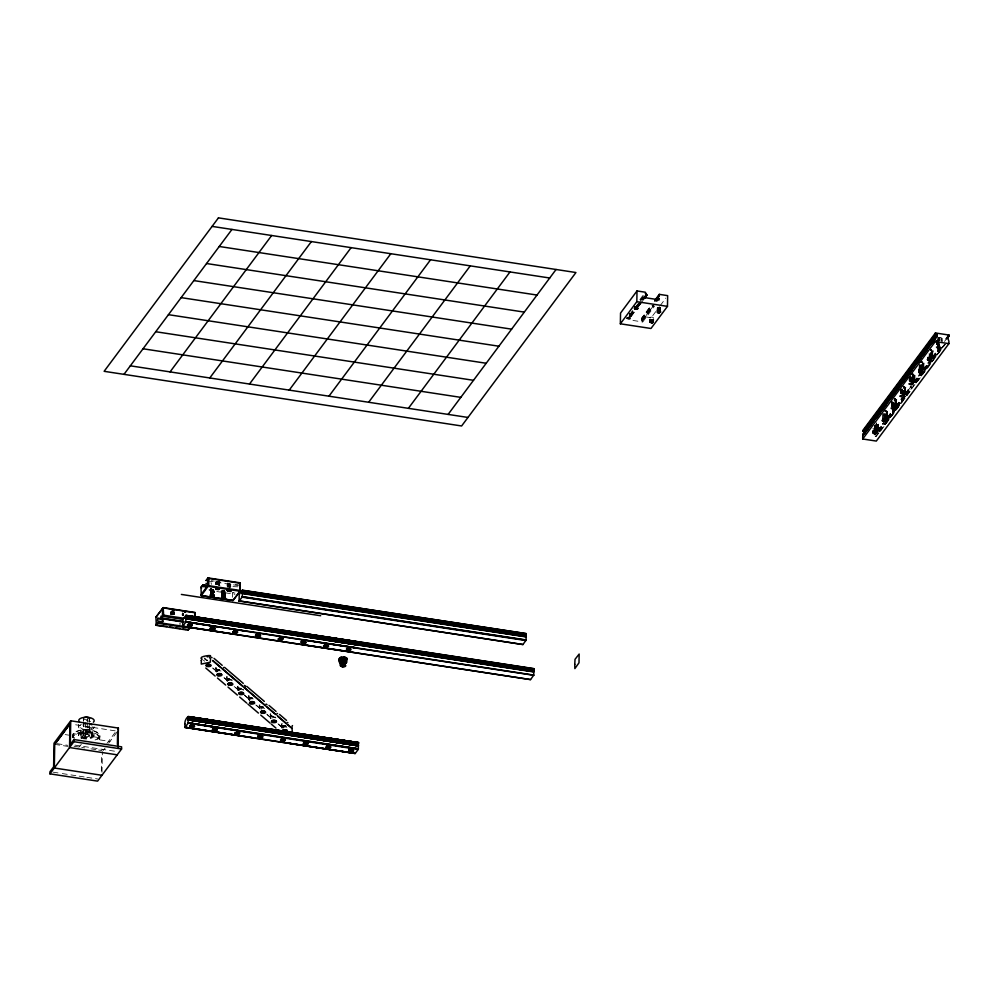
<?xml version="1.0" encoding="UTF-8"?>
<svg xmlns="http://www.w3.org/2000/svg" width="999" height="999" viewBox="0 0 999 999"><rect width="100%" height="100%" fill="white"/><g stroke="black" fill="none" stroke-linecap="round" stroke-linejoin="round"><path stroke-width="0.75" stroke-dasharray="5 3.75" d="M172.028 614.023L170.954 612.737L171.578 613.836L170.891 614.422L174.263 613.773L172.402 612.712L171.129 613.611L174.463 613.985L171.528 613.436L171.029 612.137L174.051 611.95L170.904 613.374L171.666 614.447L170.792 613.623L171.428 612.961L174.463 613.374L170.954 611.863L174.126 613.723L171.84 613.96L170.804 613.211L171.791 612.162L174.475 612.936L171.553 613.436L170.829 614.422M211.563 592.407C208.179 593.281 214.723 591.883 213.961 592.819C214.223 590.846 208.529 591.271 211.313 593.131M218.506 584.777C221.591 583.566 215.722 582.729 215.884 584.303C216.596 582.941 219.98 583.129 219.505 582.23C211.413 584.44 220.679 579.582 219.031 584.74C223.164 587.237 211.8 582.604 218.868 582.867C208.554 582.242 226.423 586.913 217.32 582.217M222.927 595.204L222.028 595.616L225.424 595.392L221.953 593.781L222.527 592.657L224.862 592.619L222.49 592.07L221.84 590.596L224.725 592.045L222.128 593.094L225.25 593.906L224.9 594.867L221.741 595.554L224.975 594.28L224.275 593.394L221.778 594.355L223.813 595.654M228.821 585.676C233.341 585.252 226.86 583.928 227.397 586.475C230.869 588.199 231.181 584.939 227.547 586.625C236.288 585.489 222.415 581.593 228.908 585.614C233.092 584.84 229.146 586.863 227.572 585.339C228.259 582.991 232.967 585.826 229.62 584.677C224.825 583.965 229.458 588.623 230.569 586.201C228.559 585.726 225.374 583.541 229.795 583.553M210.926 593.106L214.098 591.97L213.499 590.909L210.839 590.571L213.124 589.547L210.826 589.535L210.851 591.171L213.786 591.271L210.564 589.797L211.026 588.361A1.511 0.649 1 0 0 211.039 589.023L211.051 588.761M219.493 585.626C220.354 584.84 212.662 581.818 219.555 582.904C209.253 587.087 225.774 581.53 217.47 583.179M224.837 592.769L222.14 592.057L224.85 591.408M228.421 585.364L227.722 584.365L229.87 583.978M173.876 614.385C171.416 612.637 169.168 614.447 173.501 614.21C175.137 613.336 173.888 610.801 174.413 612.574C173.464 613.361 170.991 613.274 170.854 611.825C171.466 612.599 174.288 612.887 173.988 611.888M225.462 593.219C225.861 595.541 219.955 593.756 223.739 593.531C227.322 593.955 223.776 592.257 222.153 593.369C223.988 593.568 226.673 595.104 223.114 594.867C219.905 593.856 227.26 594.005 224.375 593.019C215.472 593.818 232.892 595.454 221.915 594.805C231.331 591.695 214.935 595.254 224.7 591.758M230.332 586.875C232.155 587.837 221.516 584.452 230.869 586.026C229.895 588.498 224.675 584.103 230.819 585.664C221.766 584.727 232.817 588.686 229.583 585.089C226.711 585.913 227.922 582.105 227.385 583.591C226.573 586.001 232.58 584.065 230.032 584.865M171.828 613.361L171.029 614.073L174.051 612.887L171.141 613.411M183.629 614.847C180.632 616.42 184.191 613.286 182.48 615.484C184.39 614.01 180.444 612.662 183.579 614.185M225.387 595.716C217.532 595.629 224.8 588.973 224.763 590.834M210.789 590.322L213.499 589.797L210.489 588.861L211.014 588.324L210.639 590.996L214.061 591.795L212.924 592.794L210.789 591.695L213.574 591.346L213.898 592.32L212.425 592.669L210.489 591.42L213.624 590.334L210.664 590.684L211.8 592.207L214.098 591.308L210.477 589.46L211.139 588.798L210.502 589.348L213.324 589.747M216.571 581.93C214.335 582.617 218.556 582.804 219.168 583.478C214.723 584.777 217.32 580.831 219.243 582.879M72.527 735.164L72.49 737.312A13.699 5.944 1 0 1 88.611 731.98A13.699 5.944 1 0 1 99.226 739.784M73.114 735.189L73.077 737.337A13.112 5.682 1 0 1 90.16 732.442L93.794 727.559M73.689 735.888L73.726 733.741L86.214 735.651L85.764 732.292M78.471 735.739L78.496 734.665M78.609 726.935L78.659 724.362M80.257 735.626L80.407 727.035M83.229 735.539L83.454 722.664M83.479 721.228L83.529 718.368M83.367 735.214L83.591 722.327M83.616 720.903L83.666 718.031M85.552 722.552L85.302 736.862L83.754 738.935M87.313 722.976L87.113 734.427L90.197 730.294L90.16 732.442A13.112 5.682 1 0 1 97.203 741.021M87.338 721.54L87.413 717.257M89.273 723.201L89.048 736.076L98.689 737.562L98.651 739.697L110.002 741.433M89.298 721.765L89.348 718.905M89.186 735.751A2.985 1.286 1 0 0 84.84 734.477A2.985 1.286 1 0 0 84.603 736.713A2.985 1.286 1 0 0 89.186 735.751L89.41 722.864M89.435 721.44L89.485 718.568M92.17 735.676L92.32 727.085M93.943 735.564L93.956 734.49M99.263 738.249L99.301 736.101M99.863 738.273L99.9 736.126M101.336 771.166L101.623 754.919M102.023 772.339L102.385 751.673M171.204 611.888C171.229 615.284 177.672 611.85 171.516 613.886M171.029 612.175C170.542 613.161 177.073 612.25 171.316 612.524C169.992 610.963 171.254 614.672 174.138 613.086M172.015 612.237L171.378 613.186L174.413 614.348M180.095 623.164L179.845 624.163M182.605 614.947L182.879 613.099M210.989 588.436L211.151 590.184L213.636 590.284L210.564 589.76L210.739 590.534L214.123 590.821L210.427 592.657L213.149 592.407L213.749 593.206L210.964 593.144L211.688 592.919M210.689 589.909C209.765 589.323 212.837 592.744 214.061 591.071C212.712 594.455 207.967 588.886 213.574 590.259M213.311 590.958C210.427 589.073 210.402 594.118 213.237 591.346M215.884 671.228L215.934 668.294M218.806 582.567C210.402 581.518 221.865 584.815 219.068 585.651M219.106 585.589C222.09 579.907 210.527 585.252 218.781 583.528M218.444 584.54C219.967 586.038 218.756 584.028 219.143 584.502C218.394 582.667 214.186 581.493 217.133 582.567M222.964 595.367C218.968 593.256 228.334 591.695 222.103 592.919C220.217 594.892 227.497 592.857 224.6 594.155M224.95 591.033C222.203 589.385 220.205 593.893 223.676 594.005C227.784 593.943 220.067 594.08 222.14 595.566C226.049 595.641 226.386 594.005 223.114 594.305C220.492 592.694 222.727 596.915 225.225 595.092C225.137 592.607 220.816 595.354 221.778 595.104C224.388 592.17 226.199 596.578 222.103 594.155C221.441 592.157 227.285 593.98 224.575 594.855M224.588 592.182C216.271 588.873 230.182 593.793 221.84 590.634M225.087 595.529L224.4 595.042M227.347 583.179C232.417 586.388 226.348 583.766 227.847 583.341M226.798 680.569L226.848 677.634M230.207 586.9C224.163 587.15 230.057 585.676 230.02 584.69M232.505 597.252L232.58 592.944L233.791 592.37M237.712 689.922L237.762 686.975M248.639 699.263L248.689 696.315M259.553 708.603L259.603 705.669M270.467 717.944L270.517 715.009M281.381 727.284L281.431 724.35M282.967 728.084L283.379 727.185L286.288 726.573M629.457 316.183L629.42 313.661M629.695 316.221L629.657 313.698M629.807 313.736L629.907 316.271L633.378 311.238M630.057 316.308L630.094 313.811M630.307 316.408L630.232 313.848M630.519 316.521L630.456 313.961M637.237 306.543L637.287 304.046M632.966 320.454L642.744 321.953L642.345 320.429L653.508 305.756M642.694 317.857L641.808 318.107L642.819 317.869L642.844 316.471L651.073 305.419M657.242 311.513L657.354 307.729L659.69 307.442L660.814 308.404M657.33 311.451L657.554 307.617M657.542 311.351L657.729 307.542M657.729 311.276L657.941 307.48M657.941 311.226L658.154 307.43M658.166 311.176L658.391 307.392M658.403 311.151L658.628 307.38M658.641 311.126L658.791 307.367M658.816 311.126L658.965 307.367M659.14 311.139L659.128 307.367M659.39 311.164L659.29 307.38M659.552 311.188L659.54 307.417M659.777 311.226L659.69 307.442M659.989 311.288L659.914 307.492M660.177 311.363L660.114 307.555M660.401 311.476L660.302 307.63M660.539 311.563L660.514 307.742M874.387 429.945L874.312 425.636M874.537 429.957L874.612 425.661M874.699 429.97L874.774 425.674M875.012 429.982L874.924 425.686M875.161 429.982L875.236 425.686M875.324 429.982L875.574 422.602M875.474 429.97L875.736 422.614M875.786 429.957L875.886 422.627M875.936 429.945L876.036 422.652M876.335 422.702L876.235 429.907L876.485 422.727M876.523 429.857L876.76 422.789M876.797 429.795L876.897 422.814M876.935 429.77L877.159 422.902M877.184 429.695L877.284 422.939M877.422 429.607L877.522 423.027M877.547 429.57L877.746 423.126M877.646 429.52C874.887 419.068 881.88 424.625 876.598 425.562M877.946 429.37L878.121 423.351M878.034 429.308L878.346 423.526M878.258 429.133L878.508 423.726M882.866 417.682L882.941 413.399M883.004 417.707L883.079 413.411M884.127 419.642L884.19 410.402M884.39 419.655L884.502 410.414M884.565 419.68L884.652 410.427M884.739 419.705L884.802 410.439M884.989 419.755L885.114 410.477M885.151 419.805L885.264 410.489M885.364 419.867L885.414 410.514M885.626 419.992L885.701 410.577M885.838 420.117L885.838 410.601M886.038 420.342L886.101 410.676M886.101 420.654L886.238 410.714M886.388 417.47L886.475 410.801M886.613 417.382L886.6 410.851M886.825 417.295L886.712 410.901M887.012 417.182L886.925 411.001M887.112 411.113C886.425 422.54 889.959 413.898 884.115 414.697M887.399 416.895L887.274 411.226M887.587 416.645L887.537 411.476M891.657 406.268L891.72 401.161M891.72 406.243L891.87 401.186M891.932 406.168L892.007 401.211M892.207 409.165L892.307 401.261M892.457 409.215L892.457 401.273M892.544 409.228L892.769 401.311M892.919 407.467L892.919 401.311M893.019 407.467L893.069 401.323M893.281 407.467L893.381 401.323M893.556 407.492L893.543 401.323M893.718 409.24L893.855 401.311M893.805 409.228L894.005 401.298M893.968 409.203L894.18 398.289M894.205 409.14L894.48 398.339M894.43 409.078L894.629 398.364M894.629 409.003L894.767 398.401M894.804 408.916L895.042 398.464M895.017 408.741L895.179 398.501M891.645 405.457L895.329 405.332L895.304 398.539M895.329 405.332L895.429 398.576M895.579 405.257L895.666 398.676M895.691 405.207L895.891 398.776M895.903 405.107L896.091 398.876M896.178 404.957L896.353 399.051M896.528 404.657L896.615 399.3L896.34 404.832M900.524 388.911C899.662 394.368 901.885 394.817 901.235 389.061M900.661 388.948L900.311 393.169M900.861 393.306L900.798 388.986M901.011 393.331L901.086 389.036M901.46 393.394L901.385 389.086M901.573 393.881L901.685 389.111M901.747 393.868L901.835 389.123M901.935 393.856L902.147 389.148M902.297 393.856L902.309 389.148M902.472 393.868L902.621 389.148M902.721 395.317L902.771 389.148L905.406 388.424L905.681 387.125L905.481 392.595L903.596 393.344M902.884 395.354L902.959 386.076M903.059 395.379L903.108 386.101M903.296 395.442L903.408 386.138M903.433 396.928L903.558 386.163M903.571 396.878L903.845 386.213M903.758 396.79L903.983 386.251M903.97 396.665L904.257 386.326M904.182 396.453L904.382 386.363M904.532 393.119L904.632 386.451M904.757 393.032L904.857 386.538M904.869 392.982L904.969 386.588M905.069 392.882L905.169 386.7M905.406 392.657L905.631 387.063M902.884 390.372C907.567 390.06 904.982 396.74 905.806 387.325M909.127 380.906L909.202 376.611M909.39 380.994L909.327 376.66M909.515 381.031L909.59 376.735M909.789 381.094L909.727 376.773M909.939 381.131L910.014 376.835M910.226 381.181L910.151 376.86M910.376 381.193L910.451 376.898M910.526 381.218L910.601 376.923M910.838 381.243L910.751 376.935M910.988 381.256L911.063 376.96M911.15 381.256L911.225 376.96M911.438 383.117L911.538 376.973M911.612 383.129L911.712 373.876M911.875 383.154L911.875 373.888M912.05 383.191L912.174 373.913M912.337 373.938L912.287 383.241L912.487 373.963M912.661 383.366L912.774 374.013M912.899 383.479L912.911 374.038M913.098 383.616L913.186 374.101M913.123 384.415L913.323 374.138M913.323 384.078L913.573 374.225M913.598 380.944L913.823 374.313M913.935 374.363C911.013 386.251 918.743 378.084 911.637 378.171M914.048 380.756C910.788 370.092 918.293 376.024 912.886 376.848M914.235 380.656L914.322 374.575M914.485 380.482L914.572 374.75M914.672 380.294L914.759 374.937M914.859 379.97L914.934 375.274M919.155 368.968L919.23 364.685M919.305 368.993L919.38 364.697M920.416 370.929L920.479 361.688M920.591 370.941L920.641 361.7M920.778 370.954L920.941 361.713M921.041 370.991L921.103 361.725M921.203 371.029L921.253 361.738M921.44 371.091L921.553 361.775M921.665 371.153L921.702 361.8M921.852 371.241L921.852 361.825M922.077 371.378L922.127 361.888M922.277 371.553L922.264 361.925M922.389 371.94L922.527 362M922.552 368.806C920.229 356.231 928.196 365.497 920.291 364.785M922.889 362.137C919.904 374.438 928.046 365.634 920.404 365.984M923.014 368.631L923.113 362.237M923.213 368.531L923.313 362.337M923.401 368.419L923.488 362.462M923.625 368.244L923.713 362.637M923.838 367.994L923.925 362.899M929.12 358.753L929.195 354.458L931.268 354.932L931.168 355.906M929.22 358.753L929.382 354.458M929.582 358.753L929.47 354.458M929.757 358.766L929.744 354.47M929.932 358.791L929.919 354.483M930.194 358.828L930.094 354.508M930.356 358.866L930.481 349.575M930.593 358.928L930.631 349.6M930.806 359.003L930.918 349.65M930.993 359.091L931.068 349.687M931.243 359.265L931.205 349.712M931.405 359.453L931.468 349.787M931.53 355.232L931.605 349.825M931.755 356.581L931.73 349.862M931.98 356.493L931.842 349.912M932.192 356.393L932.079 350.012M932.379 356.293L932.379 350.162M932.554 356.181L932.567 350.274M932.754 356.006L932.716 350.399M929.008 353.808C933.615 352.597 934.015 360.564 932.954 350.649M936.675 340.159C936.225 349.887 938.948 341.733 937.849 337.362M936.875 344.53L936.812 340.197M937.012 344.555L937.087 340.259M937.299 344.618L937.224 340.297M937.337 348.214L937.524 340.347M937.899 344.692L938.011 337.35M938.024 346.578L938.136 340.409M938.111 340.197L938.161 337.337M938.198 346.578L938.286 340.422M938.261 340.197L938.473 337.337M938.373 346.566L938.436 340.434M938.573 340.197L938.623 337.337M938.748 346.578L938.748 340.434M938.735 340.197L938.785 337.337M938.923 346.603L939.06 340.434M939.048 340.222L938.935 337.35M939.01 346.603L939.06 343.743M939.197 340.234L939.097 337.35M939.347 340.247L939.247 337.362M939.647 340.284L939.397 337.387M939.797 340.309L939.547 337.4M940.084 340.372L939.847 337.45M941.745 341.084L941.632 338.099L939.997 337.475M941.92 341.271L941.632 338.099M942.107 341.596L941.857 338.286M213.786 591.283L210.839 590.434L210.439 591.72L213.749 593.194L212.2 593.169L210.764 592.145L213.524 591.97L214.061 593.131M210.801 593.131L211.064 591.495L210.427 592.207L211.064 592.857L213.961 592.769L212.075 591.808L210.439 593.106L211.813 592.207M216.109 584.427L217.807 583.416L219.218 584.465M218.419 584.403L219.168 583.666L216.196 583.878L215.984 582.454L216.658 583.603L219.068 584.165L215.896 583.204L219.593 581.992M222.939 594.805C218.069 592.407 229.583 592.22 221.815 592.444C222.103 594.243 223.464 594.205 225.25 594.992C225.562 593.718 221.803 594.18 221.79 595.741M179.97 623.95L180.195 624.35M641.808 318.107L641.395 319.293L642.282 320.404M174.263 613.673L171.141 612.837M183.054 615.671L182.417 614.747L183.616 613.786M210.764 591.508L213.574 590.459M216.259 584.178L218.956 583.628L216.184 582.817M222.927 593.731L222.165 593.219M872.939 428.396C874.799 431.231 880.032 426.948 874.15 427.597M896.815 399.837L894.155 401.286M896.74 404.133L895.479 402.922L892.869 402.522M174.475 611.925C175.1 613.686 171.915 611.076 171.066 613.011M909.227 379.682C911.163 382.542 916.32 378.159 910.364 378.896M221.741 595.591L223.039 594.642M183.616 613.923L182.168 615.509L183.629 614.997M182.193 613.149L183.679 614.747M182.467 615.609L182.18 614.16L183.479 613.274M227.547 586.838L227.784 584.977L230.145 584.452M171.503 611.912L174.126 611.9M218.681 582.954C220.654 584.59 214.373 582.442 216.333 584.378M174.263 613.773L171.578 613.836L173.901 613.91M174.213 613.286L171.616 612.812M213.624 593.156C211.701 593.344 209.915 591.371 210.714 593.244M210.777 591.358C215.747 593.568 211.613 589.348 210.664 592.607M218.769 582.442L216.259 582.429M230.594 584.465L227.872 584.577L228.546 583.578M232.942 586.625L238.461 586.825M228.284 585.864L227.335 584.19L229.882 583.591L228.072 583.716L227.385 584.827L229.683 584.078M182.48 614.56L183.529 615.259M216.146 584.29L216.496 583.129L219.256 582.729M222.04 593.331L222.178 592.282L224.775 592.994M213.224 593.119L214.023 592.157L210.826 592.307L213.774 591.62L211.551 591.346M225.062 594.992L222.814 595.629M224.613 593.768L224.588 593.081M229.945 586.276L227.273 586.937L227.635 586.038L230.906 585.913L227.959 586.251L227.273 584.378L227.485 586.026L230.569 586.051L228.109 585.839L227.722 586.625L230.881 586.875M174.151 612.737L173.551 612.986L174.151 612.587M230.507 586.888C230.557 584.89 226.673 586.263 228.059 585.739C234.64 585.514 224.463 585.926 228.434 584.14M224.775 594.255L222.253 593.893L225.412 593.581L222.365 592.981L222.652 592.082L224.725 592.045L222.028 591.683L222.265 590.646L222.09 592.27L223.102 590.896M212.824 593.169C216.046 592.419 209.715 592.345 211.676 592.569M219.243 581.893C212.849 581.73 220.642 583.391 218.669 581.868M223.464 595.604L224.613 595.242M213.774 591.171L211.413 590.859L210.664 589.66M173.639 613.361L172.028 613.311M211.476 591.945C212.387 591.733 215.522 592.27 213.124 593.081M183.654 615.596C181.319 615.884 182.692 613.898 183.479 613.411M171.154 611.912C177.747 612.587 167.357 612.375 173.938 612.874M229.021 585.739L230.894 586.338L228.334 585.826M173.639 614.023L170.891 614.422M224.575 595.379L222.078 595.666M171.378 612.712L173.701 612.936M218.681 583.666C219.555 582.18 213.661 583.603 218.831 583.091M224.575 592.707L222.565 592.507L224.837 592.644M229.745 584.115L227.635 584.627L227.26 583.891L229.745 584.115L227.385 584.69L230.045 585.239M174.126 614.173L171.041 614.285M183.516 615.546L182.155 614.31L183.591 613.411L182.18 614.198L183.479 615.034L182.53 615.509M228.134 586.9L227.547 586.663M182.917 615.609C182.567 613.998 182.767 614.385 182.392 613.136M213.586 591.371C211.376 592.419 208.903 589.06 212.013 590.996C216.059 590.084 208.042 591.67 211.239 591.995M216.696 584.053L215.884 584.452M182.53 613.186L183.479 613.773M172.14 611.9L173.601 611.9M212.2 593.169C209.091 592.994 213.436 591.945 211.351 592.507M183.079 615.122L183.679 615.222M211.576 591.995C208.142 589.934 216.321 590.384 210.739 590.122M211.326 591.445C215.16 591.87 208.092 590.534 213.511 590.884M228.546 585.252L227.435 585.426M211.151 588.836C213.873 591.458 213.674 588.898 211.426 589.772M218.157 582.642C218.144 582.879 215.347 581.468 219.256 582.28M222.14 592.057L223.239 592.17L222.14 591.183L224.887 591.558L222.153 591.008M229.795 583.404L227.672 583.891L229.807 584.315M216.92 582.504L217.857 582.604M222.827 591.545L224.775 591.908M223.127 593.618L224.787 593.731M172.078 612.399L173.876 612.387L171.416 611.9M211.126 589.385L211.051 588.911M212.4 589.947L211.688 589.872M223.114 591.62C222.265 590.347 225.612 591.296 223.177 591.108M223.751 591.645C219.455 592.644 226.973 591.633 223.376 592.22M229.196 584.34L228.559 584.303M212.013 590.996L213.237 590.446M217.645 583.166L216.271 582.529M224.588 591.995L222.427 591.895L222.19 590.659M228.996 584.902L227.635 585.014L230.494 584.802L227.647 584.465L230.182 584.827M216.234 583.016L218.943 582.542M211.413 584.365L211.051 582.617M878.471 428.883L877.959 427.584L875.349 426.885M171.154 613.299L171.628 612.774M79.458 746.802L81.269 744.367M102.422 749.525L101.698 750.499L98.614 750.024M106.905 743.506L117.67 729.058M103.234 750.536L105.07 748.064M108.654 743.244L117.632 731.218L72.939 724.375M639.86 299.6L643.531 294.68M632.579 310.839L628.92 315.746L632.817 310.901M640.759 299.762L645.391 293.631M640.883 299.787L642.894 297.39M629.22 315.834L633.004 310.976M636.538 306.006L639.41 302.372M640.209 301.099L643.069 297.465M629.395 315.921L633.166 311.076M636.713 306.094L643.244 297.565M629.67 316.109L633.279 311.151M636.987 306.281L643.344 297.64L637.175 306.456M629.969 316.433L633.553 311.413M637.25 306.556L640.871 301.586M630.044 316.546L634.577 310.339M638.336 305.594L640.996 301.748M630.644 315.959L634.702 310.564M637.961 306.131L643.518 298.776M630.881 315.984L634.79 310.801M638.211 306.156L641.196 302.197M631.143 316.296L635.164 310.901M638.461 306.468L641.57 302.31M642.12 301.548L643.955 299.101M631.068 316.508L635.651 310.377M638.873 305.956L643.431 300.162M641.37 318.943L651.448 305.369M641.383 319.23L651.435 305.482M641.445 319.468L651.847 305.569M641.545 319.692L651.972 305.582M641.683 319.905L651.648 306.231M641.82 320.055L651.798 306.443M641.957 320.192L652.846 305.357M642.007 320.229L653.096 305.557M642.17 320.342L653.321 305.682M642.644 320.529L653.746 305.806M642.744 321.953L654.645 305.981M655.756 311.613L651.173 317.757L642.844 316.471M656.668 310.377L659.415 306.693M660.339 305.469L665.821 298.089M877.559 430.769L883.416 422.739M887.187 417.682L892.719 410.239M895.554 406.443L902.022 397.752M904.869 393.956L910.401 386.513M913.848 382.043L919.704 374.026M922.539 370.217L929.02 361.526M932.454 357.068L938.323 349.038M877.509 431.181L883.116 423.339M887.499 417.445L892.432 410.839M895.878 406.193L901.735 398.351M905.181 393.706L910.114 387.113M913.685 382.517L919.417 374.625M922.864 369.98L928.72 362.125M932.417 357.48L938.024 349.638M877.534 431.393L884.053 422.714M887.774 417.719L895.229 407.729M896.153 406.481L904.532 395.242M905.456 393.993L911.038 386.488L904.932 394.767M913.823 382.679L920.354 374.001L914.235 382.267M923.126 370.179L929.045 362.287M932.442 357.767L938.348 349.8M944.53 341.458L947.302 337.562M877.934 430.981L884.078 422.789M887.462 418.494L895.241 407.804M896.215 406.693L904.545 395.304M923.538 369.78L931.53 359.091M932.504 357.979L938.973 349.088M878.233 430.994L884.14 423.002M887.537 418.506L895.304 408.004M896.303 406.893L904.619 395.517M905.219 394.767L911.125 386.775M914.522 382.28L920.429 374.288M923.838 369.792L931.605 359.29M932.591 358.179L939.048 349.3M878.733 430.831L884.24 423.201M888.036 418.331L895.404 408.216M896.415 407.093L904.707 395.716M905.718 394.605L911.225 386.975M915.022 382.118L920.529 374.488M924.325 369.618L931.692 359.503M932.704 358.379L939.135 349.5M878.87 431.006L884.352 423.401M888.173 418.519L895.529 408.404M896.553 407.28L904.832 395.916M905.856 394.792L911.338 387.175M915.159 382.292L920.653 374.687M924.462 369.805L931.817 359.69M932.841 358.566L939.26 349.7M879.02 431.181L886.475 421.191M887.399 419.942L895.666 408.591M896.702 407.455L904.969 396.091M906.018 394.955L911.488 387.35M915.321 382.467L922.701 372.427M923.688 371.228L931.955 359.877M933.004 358.741L939.41 349.887M879.207 431.331L886.525 421.241M887.574 420.092L895.828 408.753M896.877 407.604L905.144 396.266M906.193 395.117L911.65 387.512M915.496 382.617L922.814 372.527M923.875 371.378L932.129 360.04M933.178 358.891L941.433 347.552M879.27 431.381L886.775 421.428M887.636 420.142L896.078 408.941M896.952 407.654L905.381 396.453M906.255 395.154L911.9 387.712M915.559 382.667L923.064 372.714M923.938 371.428L941.682 347.739M875.049 435.889L875.673 436.463L878.596 432.792M879.395 431.468L914.897 384.078M915.683 382.754L944.667 344.106M875.736 436.501L878.82 432.879M879.607 431.568L905.806 396.653M906.592 395.354L915.109 384.165M915.896 382.854L944.892 344.193M875.886 436.575L878.883 432.904M879.819 431.655L906.018 396.728M906.805 395.429L911.6 389.235M916.108 382.942L945.104 344.268M880.968 430.469L895.928 410.489M896.79 409.228L906.168 396.753M907.03 395.492L911.675 389.248M917.257 381.755L932.229 361.775M933.078 360.514L945.254 344.293M222.09 591.858L224.6 591.508M182.767 613.161L183.129 614.06L183.604 613.461M213.549 593.131L210.976 593.181L213.511 593.069M657.354 307.729L657.155 308.454M653.296 318.406C654.845 316.758 648.289 316.583 650.224 318.444M941.62 339.76L942.02 338.474M173.901 613.473L171.716 613.973M222.665 590.884C222.065 591.321 226.498 590.546 222.627 591.021M224.75 593.169C221.953 593.006 220.816 593.131 224.613 592.594M216.771 584.14L219.081 584.215M213.361 589.872L212.725 589.909M213.461 589.447L211.376 589.373M224.775 592.27L223.501 592.295M228.084 583.753L229.895 583.641M230.057 586.463L227.61 585.514M228.247 585.302L230.282 585.339L230.694 584.465M212.575 592.382L213.574 592.569L211.214 592.37M224.9 591.508L224.051 591.695M173.389 614.385L172.165 614.41L173.526 614.397M230.032 585.352L230.931 584.815L228.222 585.252M238.399 585.626L207.929 580.981M230.182 584.777L228.821 584.914M884.977 417.082L886.113 416.046L884.103 415.347M921.178 368.381L922.427 367.37L920.404 366.633M172.053 614.373L173.102 614.385L172.477 614.385M636.9 305.507L638.136 304.608M228.434 586.875L229.957 586.888M229.87 583.841L227.622 583.104A1.511 0.649 1 0 0 227.834 583.453L229.683 583.928M642.045 317.969L642.27 317.894M901.622 391.021L904.295 392.083L900.386 392.282M213.624 590.334L210.876 590.671L212.2 590.471M642.095 317.944L642.819 317.869M229.807 583.828L228.621 583.803M629.407 315.284L630.694 314.111M939.072 344.056L936.575 343.456M930.294 352.585L933.078 350.911M892.819 403.171L895.216 404.258L891.632 404.657M224.725 594.805L222.115 595.029L224.887 594.792M884.152 413.511L886.9 412.999L887.661 411.675M173.189 611.95L172.265 611.863M218.856 581.93L219.418 582.242L218.544 581.905M86.364 727.06L92.07 727.884M211.239 580.669L214.261 581.131M215.772 581.368L221.803 582.292M235.364 584.365L238.386 584.827M232.605 592.707L234.99 593.069M208.978 589.335L213.411 590.009M220.779 591.133L225.212 591.808M209.153 590.359L215.222 591.283M216.746 591.52L234.965 594.305M65.172 734.59L70.854 735.451M74.925 745.129L117.982 751.71M57.105 743.681L67.87 745.329M74.013 746.265L80.17 747.202M81.706 747.439L84.778 747.914M90.934 748.85L97.078 749.787M54.72 744.38L68.119 746.428M53.059 772.165L60.752 773.338M62.288 773.576L77.66 775.936M79.208 776.161L85.352 777.11M86.888 777.347L97.652 778.983M224.65 594.767L222.565 594.78L225.087 594.88M86.476 720.616L90.609 721.59M224.787 595.342L222.715 595.304L224.7 595.666M182.967 614.547L183.242 614.635M81.918 732.729L86.226 734.577M281.331 724.587L281.943 725.099A3.571 1.548 1 0 0 285.801 725.861M213.087 668.181L217.794 672.202M224.388 677.846L227.21 680.257M235.677 687.512L238.499 689.922M244.156 694.755L249.8 699.587M256.381 705.232L261.089 709.253M266.733 714.085L271.441 718.119M278.034 723.751L282.742 727.784M203.471 660.214L204.608 661.188M212.562 667.994L217.108 671.89M223.938 677.734L227.347 680.656M234.178 686.488L238.724 690.384M244.405 695.254L250.087 700.112M255.781 704.982L260.327 708.878M267.158 714.71L270.567 717.632M278.521 724.45L283.079 728.333M94.006 726.648A7.742 3.359 1 0 1 88.736 730.294A7.742 3.359 1 0 1 79.445 728.483A7.742 3.359 1 0 1 81.818 724.275M92.22 726.673A5.957 2.585 1 0 1 88.324 729.52A5.957 2.585 1 0 1 81.119 728.209A5.957 2.585 1 0 1 82.742 724.949M74.026 738.199A13.699 5.944 1 0 1 78.896 730.519A13.699 5.944 1 0 1 97.115 732.205A13.699 5.944 1 0 1 95.429 740.172M74.563 738.086A13.112 5.682 1 0 1 79.208 730.744A13.112 5.682 1 0 1 96.641 732.354A13.112 5.682 1 0 1 95.03 739.984M87.138 719.742A2.985 1.286 1 0 1 84.303 719.305M285.989 725.649A4.033 1.748 1 0 1 281.805 724.949A4.033 1.748 1 0 1 281.506 723.026M281.943 725.099A3.571 1.548 1 0 1 282.317 723.288M281.893 728.034A3.571 1.548 1 0 1 282.267 726.223A3.571 1.548 1 0 1 286.363 725.873M273.214 716.283A4.033 1.748 1 0 1 271.141 713.361M263.224 706.992A4.033 1.748 1 0 1 259.665 704.345M252.31 697.652A4.033 1.748 1 0 1 248.389 695.366M241.383 688.311A4.033 1.748 1 0 1 237.837 685.651M229.545 678.908A4.033 1.748 1 0 1 227.472 675.986M219.555 669.63A4.033 1.748 1 0 1 215.996 666.97M207.705 660.227A4.033 1.748 1 0 1 204.72 657.991M281.905 727.934A3.122 1.349 1 0 1 282.854 726.66A3.122 1.349 1 0 1 285.901 726.41M283.092 728.084A2.085 0.899 1 0 1 284.777 726.785A2.085 0.899 1 0 1 286.938 727.996M263.074 707.205A3.571 1.548 1 0 1 259.74 706.043A3.571 1.548 1 0 1 261.151 704.345M263.661 707.067A3.571 1.548 1 0 0 260.152 707.692A3.571 1.548 1 0 0 260.052 709.352A3.122 1.349 1 0 1 263.261 707.654M261.263 709.39A2.085 0.899 1 0 1 261.925 708.241A2.085 0.899 1 0 1 264.66 708.416M273.114 716.483A3.571 1.548 1 0 1 270.904 714.26M273.689 716.395A3.571 1.548 1 0 0 270.966 718.693A3.122 1.349 1 0 1 272.252 717.207A3.122 1.349 1 0 1 275.724 717.232M272.04 718.044A2.085 0.899 1 0 1 273.863 717.444A2.085 0.899 1 0 1 275.886 717.956M252.16 697.864A3.571 1.548 1 0 1 249.063 695.566M249.688 700.324A3.571 1.548 1 0 1 248.838 698.688A3.571 1.548 1 0 1 251.848 697.702M249.887 700.536A3.122 1.349 1 0 1 249.575 698.888A3.122 1.349 1 0 1 253.147 698.388M250.212 699.362A2.085 0.899 1 0 1 253.321 698.913M241.246 688.523A3.571 1.548 1 0 1 238.062 687.549A3.571 1.548 1 0 1 238.649 685.913M238.224 690.659A3.571 1.548 1 0 1 240.934 688.361M238.237 690.559A3.122 1.349 1 0 1 240.622 688.985M242.969 689.21A3.122 1.349 1 0 1 243.594 689.447M239.248 690.484A2.085 0.899 1 0 1 241.383 689.422A2.085 0.899 1 0 1 243.269 690.621M219.405 669.829A3.571 1.548 1 0 1 216.071 668.681A3.571 1.548 1 0 1 217.482 666.982M216.383 671.977A3.571 1.548 1 0 1 216.483 670.317A3.571 1.548 1 0 1 219.992 669.705M216.396 671.877A3.122 1.349 1 0 1 219.593 670.279M217.407 671.803A2.085 0.899 1 0 1 218.494 670.816A2.085 0.899 1 0 1 220.991 671.053M229.445 679.108A3.571 1.548 1 0 1 227.235 676.885M227.297 681.318A3.571 1.548 1 0 1 230.02 679.02M227.31 681.218A3.122 1.349 1 0 1 227.248 680.868M227.385 680.519A3.122 1.349 1 0 1 232.055 679.857M228.371 680.669A2.085 0.899 1 0 1 230.195 680.069A2.085 0.899 1 0 1 232.218 680.594M207.605 660.414A3.571 1.548 1 0 1 205.394 658.204M206.518 660.576A3.571 1.548 1 0 1 207.305 660.414M213.074 589.41L212.075 589.41L213.012 589.398M86.076 733.066L85.14 733.091A5.957 2.585 1 0 0 81.468 737.15A5.957 2.585 1 0 0 91.583 736.837A5.957 2.585 1 0 0 86.076 733.066M82.592 736.563A5.957 2.585 1 0 0 92.133 735.002A5.957 2.585 1 0 0 83.966 732.155A5.957 2.585 1 0 0 82.592 736.563M81.706 737.237A7.742 3.359 1 0 0 93.931 735.014A7.742 3.359 1 0 0 83.042 731.468A7.742 3.359 1 0 0 81.706 737.237M81.693 738.311A7.742 3.359 1 0 0 93.918 736.088A7.742 3.359 1 0 0 83.017 732.542A7.742 3.359 1 0 0 81.693 738.311"/><path stroke-width="1.5" d="M225.387 597.452L224.675 596.878L222.065 598.039M171.628 609.727L174.338 609.914M70.729 720.803L70.317 744.417L73.938 739.547L121.603 746.84L121.566 748.988L97.615 781.131L49.95 773.85L49.987 771.703L53.621 766.832L54.033 743.206L70.729 720.803L118.394 728.084L118.057 747.277M117.22 754.832L69.543 747.539L69.955 723.925L54.72 744.38L54.308 768.006L101.973 775.286M49.95 773.85L73.901 741.695L73.938 739.547M117.395 744.492L117.632 731.206M189.897 627.384L187.987 630.169L156.319 625.324L155.894 617.195L163.249 607.629L194.917 612.474L195.317 616.246M182.58 621.64L160.901 618.119L162.437 615.746L162.575 608.229M162.437 615.746L163.636 615.172L163.174 607.667M530.531 679.607L182.642 626.398L182.792 619.555L185.876 615.359L533.828 668.618L533.716 675.187L530.556 679.595L157.917 622.489L155.757 624.7M182.617 626.336L185.789 622.227L185.914 618.581L533.791 671.94M304.046 737.449L358.429 745.853L188.024 719.58L358.329 745.604L358.329 749.213L355.232 753.483L184.94 727.497L184.927 724.1M185.002 727.459L188.062 723.288L188.187 719.829L211.825 723.351M194.68 617.032L195.067 612.549M208.242 577.934L206.106 580.531L208.242 577.934L239.91 582.779L240.334 590.921L232.967 600.474L201.311 595.641L200.986 587.35L203.097 584.852L206.106 585.314M200.861 594.867L207.542 585.901L207.667 578.384M207.542 585.901L208.741 585.651L208.866 578.458L208.042 578.046M210.564 658.753L210.302 662.162L201.274 664.098L201.336 660.302M210.614 656.006C211.713 654.72 200.237 656.318 201.099 658.104M211.526 626.236L211.226 629.62C207.018 624.225 222.015 630.032 211.226 629.62M212.025 626.348L211.825 629.757M212.562 626.398L212.487 629.807M213.099 626.385L213.137 629.795M213.611 626.311L213.761 629.707M214.061 626.186L214.31 629.557M213.386 727.147L213.336 729.957C211.363 731.58 213.649 727.572 212.45 729.42M213.798 727.309L213.749 730.119L212.987 730.494M214.285 727.422L213.499 730.694M214.822 727.472L214.748 730.881L214.098 730.818M215.372 727.459L215.409 730.868C218.019 731.58 216.671 728.046 217.345 729.582M215.884 727.384L216.034 730.781M239.086 600.936L239.223 594.555L242.332 590.172L526.186 633.678L526.061 640.159L522.952 644.542L239.086 600.936L522.952 644.542M201.161 595.554L233.054 600.436L240.022 591.083L240.284 582.966M239.111 601.123L242.332 596.79L242.332 590.172M256.93 633.179L256.631 636.563C252.697 631.131 267.332 637 256.631 636.563M257.417 633.291L257.23 636.688M257.954 633.341L257.879 636.75M258.504 633.329L258.541 636.738M259.016 633.254L259.166 636.65M258.778 734.09L258.729 736.9C255.307 732.879 269.992 738.124 258.391 737.437M259.191 734.253L258.891 737.637M259.69 734.352L259.49 737.761M260.227 734.402L260.14 737.824M260.764 734.39L260.801 737.811M261.276 734.327L261.426 737.724M261.726 734.19L261.975 737.562M292.332 732.055C292.457 731.668 291.308 725.624 292.495 725.574M302.822 640.222L302.622 643.631C295.642 638.985 313.286 642.632 302.622 643.631M303.346 640.272L303.271 643.693M303.896 640.259L303.933 643.681M304.408 640.197L304.558 643.593M304.595 741.196L304.283 744.567C300.15 742.594 309.84 741.895 303.958 742.831M305.082 741.295L304.283 744.567M305.619 741.345L305.544 744.767L304.882 744.705M306.156 741.333L306.206 744.755C308.816 745.466 307.467 741.932 308.142 743.468M306.668 741.258L306.83 744.667M307.118 741.133L307.367 744.505M339.722 659.69L339.098 658.853L340.284 663.174L339.498 662.237C336.238 656.855 347.739 656.231 346.141 660.114C350.249 656.156 335.976 655.981 340.097 660.039L340.047 662.986L341.371 663.711C334.465 659.49 352.085 660.339 344.48 663.823L346.466 662.712L346.853 658.229L346.029 663.049L344.48 663.823M339.498 662.237L339.935 657.729L340.434 661.825L339.66 662.624M344.006 663.411C347.34 659.565 335.477 663.348 342.37 666.258L342.22 666.857C335.302 662.325 352.809 665.809 342.22 666.857M340.297 661.163L340.959 661.563L341.383 657.242L341.621 661.375L339.822 661.488M341.071 662.287L340.459 665.734M340.584 665.446L341.296 662.087M341.646 661.9L340.859 665.184M342.095 661.775L342.045 664.585L341.283 664.972M342.607 661.7L342.557 664.522L341.833 664.822M340.946 660.901L342.595 660.639L342.645 657.704L341.783 657.792M343.156 661.688L342.882 666.92L345.092 665.484L344.593 662.012M341.733 660.726L343.494 660.651L343.544 657.717L342.645 657.704M343.693 661.738C343.082 665.496 344.93 665.846 344.18 661.85M346.091 663.049L346.566 661.937L344.742 661.475L344.118 657.155L343.544 657.717M344.455 663.286L344.705 666.658M344.905 662.212L345.13 666.445M345.092 662.437L345.417 666.183M345.204 658.016L345.766 657.554L345.367 661.713L344.992 657.317L344.418 657.817M348.214 647.165L348.014 650.574C341.695 646.653 357.142 649.562 348.014 650.574M348.751 647.215L348.676 650.636M349.288 647.202L349.325 650.624M349.987 748.126L349.687 751.51C345.554 746.141 360.377 751.997 349.687 751.51M350.474 748.239L350.287 751.648M351.011 748.288L350.936 751.71M351.561 748.276L351.598 751.685M352.073 748.201L352.222 751.598M352.522 748.076L352.759 751.448M654.732 300.499L659.315 294.355L667.657 295.642L667.469 306.368L650.986 328.484L620.354 323.801L620.541 313.062L637.012 290.946L645.354 292.232L646.715 295.292L644.417 298.551M635.027 309.116L634.29 308.379L635.314 307.729L638.099 308.479L635.027 309.116L635.002 306.593M635.227 309.178L635.139 306.631M635.451 309.228L635.352 306.693M635.689 309.278L635.576 306.743M635.851 309.29L635.814 306.78M636.101 309.303L635.976 306.793M636.176 309.303L636.313 306.805M636.351 309.303L636.563 306.793M636.6 309.29L636.725 306.78M620.354 323.801L636.825 301.686L637.012 290.946M636.75 309.278L636.95 306.755M636.987 309.24L637.175 306.705M637.212 309.19L637.387 306.656M637.412 309.128L637.574 306.581M650.012 322.115C656.156 316.271 651.86 328.783 650.012 319.58M650.224 322.227L650.112 319.643M650.399 322.302L650.324 319.755M650.599 322.377L650.511 319.83M650.811 322.427L650.711 319.892M651.048 322.477L650.936 319.942M651.211 322.49L651.173 319.98M651.46 322.515L651.336 319.992M651.623 322.527L651.748 320.017M651.785 322.515L651.91 320.017M651.947 322.515L652.16 319.992M652.197 322.49L652.322 319.98M652.347 322.465L652.547 319.942M652.572 322.427L652.759 319.88M652.784 322.365L652.959 319.817M652.971 322.302L653.184 319.717M653.184 322.19L653.396 319.568M657.854 312.637L657.904 310.127L658.079 312.687L660.789 311.913L657.804 311.251L656.992 311.988L658.079 312.687M658.304 312.737L658.191 310.202M658.466 312.749L658.428 310.239M658.716 312.774L658.591 310.252M658.878 312.774L658.841 310.277M658.965 312.774L659.178 310.264M646.678 295.517L645.342 296.316L645.254 297.702L659.215 299.837L657.854 296.878L659.29 295.754L659.315 294.355M659.215 312.774L659.34 310.264M659.377 312.762L659.577 310.239M659.615 312.724L659.802 310.19M864.285 432.455L862.849 430.394L935.426 332.967L949.05 335.052C945.578 337.412 949.799 339.685 948.9 343.644L876.31 441.071L862.699 438.986L862.774 434.64L936.75 334.827L864.285 432.455L864.26 434.066M873.288 433.241L873.338 430.382L873.538 433.366L877.035 432.717L873.988 431.905L872.901 432.53L873.538 433.366M873.675 433.416L873.65 430.532M873.9 433.491L873.8 430.581M874.137 433.541L874.025 430.644M874.312 433.578L874.275 430.694M874.487 433.603L874.45 430.719M874.762 433.616L874.625 430.744M874.937 433.628L874.899 430.756M875.037 433.628L875.174 430.769M875.211 433.628L875.436 430.744M875.486 433.603L875.624 430.731M875.648 433.578L875.873 430.694M875.898 433.541L876.036 430.656M876.061 433.504L876.26 430.594M876.285 433.441L876.473 430.519M876.485 433.354L876.585 430.469M882.891 421.291L881.942 420.517L882.991 419.742L886.101 420.542L882.891 421.291L882.791 418.381M883.054 421.328L883.016 418.444M883.303 421.378L883.178 418.481M883.478 421.403L883.441 418.531M883.653 421.428L883.615 418.556M883.79 418.569L883.928 421.441L884.152 418.581M884.19 421.453L884.34 418.581M884.377 421.441L884.602 418.569M884.639 421.416L884.777 418.544M884.814 421.391L885.027 418.494M885.052 421.341L885.189 418.456M885.214 421.303L885.401 418.394M885.426 421.228L885.476 418.369M892.631 409.24L892.681 406.381L892.819 409.253L895.179 408.354L893.381 407.48L891.058 408.141L892.819 409.253M893.081 409.265L892.956 406.406M893.181 409.265L893.318 406.406M893.356 409.265L893.493 406.393M893.543 409.253L893.68 406.381M918.718 372.39C923.988 364.947 921.84 380.382 918.605 369.43M918.905 372.477L918.818 369.555M919.117 372.552L919.018 369.642M919.342 372.615L919.242 369.717M919.505 372.652L919.48 369.767M919.767 372.689L919.642 369.805M919.942 372.714L919.904 369.842M920.129 372.727L920.079 369.855M920.266 369.867L920.304 372.739L920.628 369.867M920.666 372.727L920.803 369.855M920.841 372.714L920.978 369.842M921.016 372.689L921.24 369.805M921.265 372.652L921.478 369.742M921.503 372.59L921.553 369.73M928.046 360.327L927.309 359.54L928.433 358.828L931.468 359.64L928.046 360.327L928.021 357.43M928.258 360.402L928.158 357.492M928.496 360.452L928.383 357.555M928.67 360.489L928.633 357.617M928.933 360.527L928.808 357.642M929.107 360.539L929.07 357.679M929.295 360.552L929.245 357.692M929.382 360.552L929.52 357.692M929.557 360.552L929.794 357.679M929.832 360.539L929.969 357.667M930.007 360.527L930.231 357.642M930.256 360.489L930.394 357.605M930.419 360.452L930.631 357.555M930.656 360.389L930.843 357.48M930.856 360.314L930.906 357.455M862.699 438.986L935.276 341.558C932.304 335.552 937.561 338.661 937.012 335.364L862.774 434.64M935.426 332.967L936.712 334.765L864.172 432.255M937.824 348.326L936.5 347.128L938.835 346.591L940.546 347.465L937.824 348.326L937.786 345.454M938.086 348.364L937.961 345.479M938.273 348.376L938.236 345.504M938.448 348.376L938.411 345.517M938.548 348.376L938.685 345.517M938.723 348.376L938.96 345.504M938.998 348.351L939.135 345.479M939.172 348.339L939.385 345.442M211.713 595.042L210.464 595.666L210.764 596.54L213.948 596.478L210.989 596.653L211.176 595.604L214.023 595.067L212.263 595.891L210.377 594.917L213.699 596.016L211.601 596.465L210.677 594.904L213.599 595.679L213.961 594.942L212.387 595.329L214.023 595.841L210.764 595.978L211.713 594.904M216.146 588.736L218.769 587.912M227.148 590.359C236.763 592.182 225.337 591.595 227.385 589.922M210.377 594.867C212.263 597.29 216.196 594.005 211.601 595.604A1.511 0.649 1 0 0 210.689 596.216L212.138 596.927L213.986 596.403M227.497 590.471C230.294 588.923 232.58 591.932 227.223 590.059M189.785 626.336L189.81 625.736C194.368 625.711 189.685 622.352 187.775 624.612C186.114 627.172 194.368 626.81 191.771 624.45M192.045 727.409L192.083 726.81C195.404 727.085 192.944 723.538 194.593 726.685C192.083 729.033 188.898 725.749 189.748 725.948M235.177 633.279L235.202 632.679C240.047 632.542 234.49 629.158 232.879 631.818C232.467 634.203 239.548 633.578 237.163 631.38L233.903 631.081M237.45 734.352L237.475 733.753C239.723 733.391 240.497 731.48 239.273 734.09C236.039 735.626 234.39 732.317 235.427 732.629M280.582 640.222L282.555 638.324L283.179 638.923L281.855 640.122L279.32 640.034L278.159 639.035L279.295 638.024M282.842 741.295L282.867 740.684C284.89 739.685 286.301 738.436 284.678 741.033C279.945 743.081 279.67 737.262 284.34 739.285M325.974 647.165L325.999 646.553C330.269 646.628 325.187 643.144 328.634 646.153C326.548 649.025 322.665 645.504 323.676 645.691M328.234 748.239L328.271 747.627C331.393 745.554 332.018 747.652 328.896 748.226C322.927 748.563 328.559 743.993 330.244 746.428M533.691 671.678L185.926 618.656L185.652 617.295L185.939 615.384L533.841 668.793M188.174 719.655C189.223 712.911 183.953 721.053 185.002 723.776M187.899 719.367L358.366 745.591L358.441 742.482M242.357 596.665L526.086 639.934M190.122 627.622L187.987 630.169M346.341 658.628L346.391 657.866L345.854 658.291M227.173 590.546L228.933 591.346L230.781 590.834M222.053 597.777L222.04 597.951A1.511 0.649 1 0 1 222.952 597.34L225.025 596.865M160.889 616.196L161.201 616.945M225.25 597.215C215.11 597.727 231.706 597.527 222.452 597.327C221.428 596.478 226.91 597.589 224.201 598.289C222.465 599.263 221.366 595.666 221.728 597.852C232.555 599.4 216.708 598.426 223.252 597.04C227.847 596.465 222.29 599.213 221.978 597.09M356.106 642.569L533.728 669.717M225.2 597.764C220.03 596.803 221.353 598.863 225.337 598.139M216.371 587.912C217.307 589.984 221.154 587.225 217.045 588.299A1.511 0.649 1 0 0 216.134 588.911L216.159 588.985M157.355 620.804C170.017 624.5 158.816 616.246 157.48 619.742M356.168 642.382L185.901 616.458M216.708 587.899C215.522 588.686 215.409 588.361 218.719 588.998C219.093 590.434 214.61 586.738 216.046 589.06C220.866 589.198 218.881 590.197 215.796 588.661C216.983 588.473 220.267 587.924 219.405 588.611M227.834 590.022C234.827 589.885 227.048 591.982 227.735 589.909M249.638 726.922L188.137 717.607L358.466 743.219L188.237 717.082L211.875 720.816M189.136 626.286L189.81 625.736M191.396 727.359L192.083 726.81M234.528 633.216L235.202 632.679M236.788 734.29L237.475 733.753M279.92 640.159L280.607 639.622M282.193 741.233L282.867 740.684M325.324 647.102L325.999 646.553M327.585 748.176L328.271 747.627M358.366 743.643L188.199 717.419M340.347 658.229L340.584 657.442L340.996 657.966M185.851 622.002L533.691 675.299M358.229 749.462L188.087 723.189M187.362 625.149L188.199 624.4M189.273 625.686L187.487 624.875M210.065 628.621L212.725 627.609L215.085 628.508M210.527 628.234L212.512 629.208L214.648 628.146M232.767 632.092L233.167 631.555M255.457 635.564L256.256 634.727M212.799 729.307L214.773 730.281L216.92 729.208M255.919 635.177L257.904 636.151L260.252 635.177M235.027 733.166L237.138 731.955L239.448 732.542M257.73 736.638L260.914 735.464M258.192 736.238C259.553 738.885 263.012 735.614 262.525 736.251M301.323 642.107C301.648 643.781 306.693 643.256 304.945 641.595M280.432 740.109L281.219 739.272M303.584 743.181L305.569 744.155L307.704 743.094M346.715 649.05L349.238 650.012L350.674 648.826M348.988 750.124C349.912 752.547 354.682 750.012 352.435 749.7M190.797 727.222L191.546 726.76M233.928 633.091L234.678 632.629M236.189 734.165L236.938 733.703M279.32 640.034L280.07 639.572M281.593 741.108L282.33 740.634M324.725 646.977L325.462 646.503M326.985 748.039L327.734 747.577M206.044 583.366L206.306 583.803M188.961 624.013L189.473 623.938M191.733 725.012L190.459 725.474L193.544 725.411M255.869 635.027L257.567 634.353M214.435 728.483L213.711 728.795L216.246 728.883M279.533 638.124L280.257 637.824M236.613 732.03L237.138 731.955M301.648 641.67L302.959 641.296M324.925 645.067L325.662 644.767M280.831 739.572L282.53 738.898M347.39 648.438L348.351 648.239M326.611 746.216L327.922 745.841M349.662 749.512L348.926 749.987L350.624 749.312M216.071 588.049L217.457 589.073L219.093 588.611L216.246 588.024L219.231 588.274M233.416 632.891L234.178 632.517M190.297 727.035L191.046 726.648M278.821 639.835L279.57 639.46M235.689 733.965L236.451 733.591M324.213 646.778L324.975 646.403M281.081 740.908L281.843 740.534M344.355 660.764L342.595 660.639M326.486 747.851L327.235 747.477M202.722 586.6L206.618 586.825M234.078 624.15L234.565 623.488L238.074 623.925M123.976 374.35L231.955 229.433M170.055 371.903L271.666 235.502M209.778 377.972L311.388 241.571M249.5 384.041L351.111 247.652M289.211 390.122L390.834 253.721M54.72 744.38L69.955 723.925M163.249 607.629L155.894 617.195M156.319 625.324L157.842 623.289L157.355 622.577M161.476 618.418L162.812 615.933M328.933 396.191L430.557 259.79M203.097 584.852L200.986 587.35M201.311 595.641L208.129 586.201M117.67 729.058L118.394 728.084M368.656 402.26L470.279 265.859M408.379 408.341L510.002 271.94M448.101 414.41L556.068 269.48M644.742 296.99L646.478 294.368M644.842 297.227L646.603 294.593M644.892 297.465L646.69 294.83M644.867 297.864L646.728 295.067M654.807 300.786L659.29 295.754L654.969 300.724M655.257 300.662L659.165 295.741M656.193 300.037L657.941 297.415M656.331 300.249L658.054 297.64M656.455 300.399L658.204 297.839M656.605 300.537L658.341 297.989M656.655 300.574L658.591 298.189M656.818 300.674L658.816 298.314L657.042 300.799M862.899 431.431L935.564 334.016M863.049 431.468L935.776 334.091M863.273 431.543L935.988 334.178M863.473 431.643L936.125 334.253M863.611 431.718L936.325 334.39M863.91 431.968L936.388 334.428M864.073 432.13L936.55 334.59M863.074 434.665L937.074 335.652M863.286 434.64L879.807 413.124M882.092 410.027L894.692 393.131M895.129 392.545L920.753 358.154M922.114 356.318L937.087 335.939M864.035 434.315L873.7 421.341M876.135 418.069L885.788 405.094M890.097 399.338L900.686 385.114M903.121 381.855L911.85 370.117M917.082 363.112L926.735 350.137M931.043 344.38L936.95 336.463M946.128 338.748L949.05 335.052M946.515 338.599L948.588 336.064M946.802 338.549L948.888 336.064M947.102 338.561L949.038 336.076M345.142 660.963L343.494 660.651M219.43 589.098L216.97 589.522L215.796 588.623L219.28 588.761M233.042 632.654L233.229 631.705M189.91 726.785L190.097 725.836M278.434 639.597L278.621 638.648M235.314 733.728L235.489 732.779M323.838 646.54L324.013 645.579M280.707 740.671L280.894 739.71M326.099 747.614L326.286 746.653M345.991 660.102L346.616 659.003M202.572 585.239L206.194 585.589M280.344 631.006L283.466 630.869M340.522 666.021L340.921 665.334M346.291 661.563L345.829 662.012L345.804 661.226M191.034 616.583L189.173 616.545L192.67 616.982M188.112 716.458L358.479 742.619M331.131 738.873L326.735 738.561M355.207 753.521L184.865 727.235L238.374 735.514M216.284 721.79L218.269 721.84M328.084 637.562L326.286 637.337L328.858 637.812M307.08 735.676L309.053 735.714M217.632 721.528L215.996 721.128M263.037 728.471L262.262 728.221L263.661 728.771M308.429 735.414L306.78 735.014M306.793 634.64L306.169 634.34L307.242 635.002M201.236 660.364L202.073 659.165L201.361 658.341M210.414 656.405L209.578 657.592L210.377 658.441M155.944 625.137L166.708 626.485M210.464 628.084L211.201 627.609M323.951 645.441L324.7 644.967M190.035 725.686L190.772 725.212M212.737 729.158L213.923 728.558M258.129 736.101L258.866 735.626M160.901 618.119L183.966 621.59M230.694 589.909L230.357 590.734L229.308 590.284M230.17 590.134L228.584 589.997M228.646 589.984L228.396 590.034A1.511 0.649 1 0 0 227.485 590.646L227.51 590.721M217.233 588.261L218.881 588.436L216.87 587.887M211.8 595.566L213.524 595.804L212.962 594.892M213.037 594.917L211.8 594.892M658.478 295.879L659.29 295.754M190.547 717.732L194.168 717.819M235.951 724.675L239.56 724.762M281.343 731.618L284.965 731.693M184.178 611.276L185.864 611.838M229.695 589.897L228.946 589.909M211.963 595.004C218.007 596.803 206.518 595.454 212.15 595.491M184.353 611.825L185.19 611.912M172.477 609.877L173.239 609.889M525.961 636.663L242.17 593.219M279.957 630.431L282.118 631.131M348.052 640.834L349.912 640.883M189.36 624.163L192.158 624.775M257.455 634.565L259.128 634.502M280.157 638.036L282.58 638.411L281.468 638.086M302.859 641.508L305.657 642.12M325.549 644.979L326.86 645.029M348.251 648.451L349.925 648.376M342.457 664.735L343.768 664.772M191.633 725.237L192.819 725.049M214.335 728.696L215.509 728.521M214.748 730.881L215.409 730.868M237.025 732.167L238.212 731.992M282.43 739.11L283.604 738.935M305.544 744.767L306.206 744.755M327.822 746.053L329.008 745.878M350.524 749.525L351.698 749.35M329.483 738.486L327.622 738.436M184.34 611.6L185.352 611.863M212.163 595.342C210.265 594.305 210.002 596.465 211.538 595.092C218.107 595.641 207.829 596.678 212.937 596.366C208.679 594.467 216.246 596.678 212.462 595.017C208.004 596.965 212.312 594.929 212.4 595.279M217.595 588.174L216.658 587.949M332.555 638.536L356.206 642.045L311.276 635.277M334.827 739.61L358.479 743.119L188.237 717.082L218.968 721.89M210.29 619.23L185.976 615.609L244.343 624.437M325.462 637.449L356.206 642.045M185.926 618.756L209.565 622.277M329.345 643.818L356.106 647.802L305.032 640.109M212.562 720.304L188.249 716.683L358.479 742.707L326.86 737.774M214.997 720.679L188.249 716.683L358.479 742.707L300.112 733.691M320.642 737.437L358.479 743.119L311.176 735.988M218.918 724.437L188.187 719.829L358.429 745.853L334.777 742.145M326.748 744.155L358.379 748.875L188.137 722.851L212.45 726.673M240.284 624.762L185.864 616.533L533.828 669.305M301.773 644.48L352.834 652.185M226.011 725.511L188.187 719.829L244.93 728.408M358.379 748.875L188.137 722.851L214.885 727.047M289.448 743.318L355.107 753.358L287.013 742.944M212.088 226.386L549.725 278.009M935.276 341.558L948.9 343.644M636.825 301.686L667.469 306.368M219.243 246.478L537.025 295.055M206.543 263.524L524.313 312.113M193.843 280.582L511.613 329.158M181.144 297.627L498.913 346.216M168.431 314.673L486.213 363.261M155.732 331.73L473.501 380.307M143.032 348.776L460.801 397.365M130.332 365.821L467.957 417.445M208.866 578.458L239.847 583.191M242.47 590.397L526.061 633.553M242.457 590.796L526.186 634.178L242.457 590.909M208.741 585.651L239.723 590.384M242.357 591.321L526.073 634.702M208.204 586.376L239.872 591.221M242.27 591.533L525.998 634.914M242.195 591.795L525.924 635.164M242.145 592.07L525.874 635.451M242.108 592.357L525.836 635.739M242.095 592.632L525.811 636.013M242.095 592.882L525.849 636.45M242.407 593.543L526.136 636.912M242.332 596.79L526.061 640.159M242.208 597.152L525.936 640.534M181.368 594.43L320.667 615.734M163.774 607.979L194.755 612.712M533.828 669.193L185.976 616.008L209.603 619.742M185.777 616.758L533.641 669.942M185.714 617.007L533.578 670.192M185.652 617.295L533.516 670.466M185.614 617.582L533.478 670.754M185.602 617.857L533.466 671.028M185.614 618.094L533.466 671.278M185.639 618.294L533.503 671.478M163.636 615.172L184.303 618.331M162.999 616.371L182.592 619.368M210.177 625.599L185.876 621.778L533.728 675.074M183.816 622.14L157.555 618.031M157.842 623.289L189.51 628.121M169.668 626.947L172.615 627.397M175.562 627.847L179.995 628.521M182.942 628.97L185.889 629.42M188.049 717.831L358.279 743.855M187.974 718.081L358.216 744.105M187.924 718.356L358.154 744.392M187.887 718.643L358.117 744.68M187.862 718.918L358.104 744.954M187.874 719.168L358.104 745.192M73.901 741.695L121.566 748.988M305.145 633.728L356.218 641.645L329.458 637.449M185.876 621.778L244.231 630.806M182.605 626.161L233.679 634.065M261.526 728.408L188.237 717.082L235.514 724.425M188.137 722.851L246.503 731.88M184.865 727.235L252.972 737.737M325.424 639.984L356.156 644.78L332.517 641.071M320.592 739.972L358.429 745.853M646.141 293.993L645.579 293.681M306.306 742.407L307.03 742.756M219.056 588.024L218.781 587.887M341.358 663.523L340.047 662.986M645.329 293.619L645.978 293.868M215.996 620.766L215.372 620.454L215.459 621.191M354.458 742.657L353.059 742.107L353.921 743.081M327.647 645.067L328.346 645.591M282.242 638.124L282.954 638.648M236.85 631.193L237.562 631.705M352.61 749.612L353.309 750.137M307.217 742.669L307.917 743.194M284.515 739.198L285.214 739.722M216.421 728.795L217.133 729.307M193.719 725.324L194.43 725.848M214.023 658.353L222.203 665.359M224.55 667.357L243.257 683.378M246.765 686.375L264.323 701.398M268.993 705.394L276.011 711.4M279.52 714.41L286.538 720.416M212.737 660.439L220.692 667.257M222.964 669.193L242.307 685.739M244.58 687.687L265.047 705.207M267.32 707.155L276.423 714.934M277.56 715.908L285.514 722.727M287.787 724.675L290.06 726.623M212.675 660.664L274.8 713.823M277.622 716.233L291.733 728.321M205.782 668.031L215.135 676.048M217.47 678.046L225.662 685.052M227.997 687.05L237.362 695.067M239.698 697.065L246.716 703.071M247.889 704.07L258.416 713.086M260.751 715.084L270.105 723.089M271.278 724.088L275.961 728.096M234.565 623.488L236.713 624.188M201.186 587.25L201.598 588.199M79.558 722.04A7.742 3.359 1 0 1 86.488 717.257A7.742 3.359 1 0 1 93.369 722.252M83.991 723.825A7.742 3.359 1 0 1 87.587 723.763M89.898 724.125A7.742 3.359 1 0 1 91.846 724.762M89.423 718.231A2.985 1.286 1 0 1 89.348 718.905M84.003 717.732A2.985 1.286 1 0 1 89.161 717.919M287.188 722.489A4.033 1.748 1 0 1 287.912 722.764M276.998 713.423A4.033 1.748 1 0 1 277.56 713.748M266.084 704.083A4.033 1.748 1 0 1 267.033 704.782M244.243 685.389A4.033 1.748 1 0 1 244.817 685.726M245.192 686.101A4.033 1.748 1 0 1 245.317 686.9M207.18 656.88A4.033 1.748 1 0 1 208.079 656.793M211.501 657.367A4.033 1.748 1 0 1 212.063 657.692M223.364 667.407A4.033 1.748 1 0 1 223.526 667.819M286.026 729.757A2.085 0.899 1 0 1 286.551 731.081A2.085 0.899 1 0 1 283.491 731.143A2.085 0.899 1 0 1 283.504 729.819M283.516 731.817A2.535 1.099 1 0 1 282.879 730.207A2.535 1.099 1 0 1 286.613 730.132A2.535 1.099 1 0 1 286.601 731.755M251.199 701.66A2.085 0.899 1 0 1 254.233 702.472A2.085 0.899 1 0 1 251.348 703.296A2.085 0.899 1 0 1 250.749 701.785M220.941 673.863A2.085 0.899 1 0 1 220.804 675.137A2.085 0.899 1 0 1 217.857 675.037A2.085 0.899 1 0 1 217.994 673.763M218.444 673.626A2.085 0.899 1 0 1 220.529 673.701M574.762 664.298L574.862 668.606L579.008 662.787L579.158 654.045L575.024 659.328L574.762 664.298M627.022 318.157C631.256 321.228 631.368 315.234 627.035 318.119M900.087 396.116C904.607 399.513 904.957 392.907 900.087 396.116M909.165 383.941C914.147 387.25 913.436 380.694 909.165 383.941M213.524 595.129L213.474 595.154M230.27 590.634L227.934 590.559L230.232 590.659M224.725 597.439L222.402 597.29L224.787 597.34M218.444 217.869L104.121 371.316L461.613 425.974L575.936 272.527L218.444 217.869M272.602 722.477A2.535 1.099 1 0 0 276.511 721.653A2.535 1.099 1 0 0 272.814 720.579A2.535 1.099 1 0 0 272.602 722.477M261.688 713.136A2.535 1.099 1 0 0 265.597 712.312A2.535 1.099 1 0 0 261.9 711.226A2.535 1.099 1 0 0 261.688 713.136M250.774 703.796A2.535 1.099 1 0 0 254.683 702.971A2.535 1.099 1 0 0 250.974 701.885A2.535 1.099 1 0 0 250.774 703.796M239.847 694.442A2.535 1.099 1 0 0 243.756 693.631A2.535 1.099 1 0 0 240.06 692.544A2.535 1.099 1 0 0 239.847 694.442M228.933 685.102A2.535 1.099 1 0 0 232.842 684.29A2.535 1.099 1 0 0 229.146 683.204A2.535 1.099 1 0 0 228.933 685.102M218.019 675.761A2.535 1.099 1 0 0 221.928 674.949A2.535 1.099 1 0 0 218.232 673.863A2.535 1.099 1 0 0 218.019 675.761M207.105 666.42A2.535 1.099 1 0 0 211.014 665.596A2.535 1.099 1 0 0 207.305 664.522A2.535 1.099 1 0 0 207.105 666.42M272.852 721.902A2.085 0.899 1 0 0 276.061 721.228A2.085 0.899 1 0 0 273.027 720.341A2.085 0.899 1 0 0 272.852 721.902M261.938 712.562A2.085 0.899 1 0 0 265.147 711.887A2.085 0.899 1 0 0 262.113 711.001A2.085 0.899 1 0 0 261.938 712.562M240.11 693.88A2.085 0.899 1 0 0 243.319 693.206A2.085 0.899 1 0 0 240.272 692.319A2.085 0.899 1 0 0 240.11 693.88M229.183 684.54A2.085 0.899 1 0 0 232.392 683.865A2.085 0.899 1 0 0 229.358 682.966A2.085 0.899 1 0 0 229.183 684.54M207.355 665.846A2.085 0.899 1 0 0 210.564 665.172A2.085 0.899 1 0 0 207.53 664.285A2.085 0.899 1 0 0 207.355 665.846"/></g></svg>
